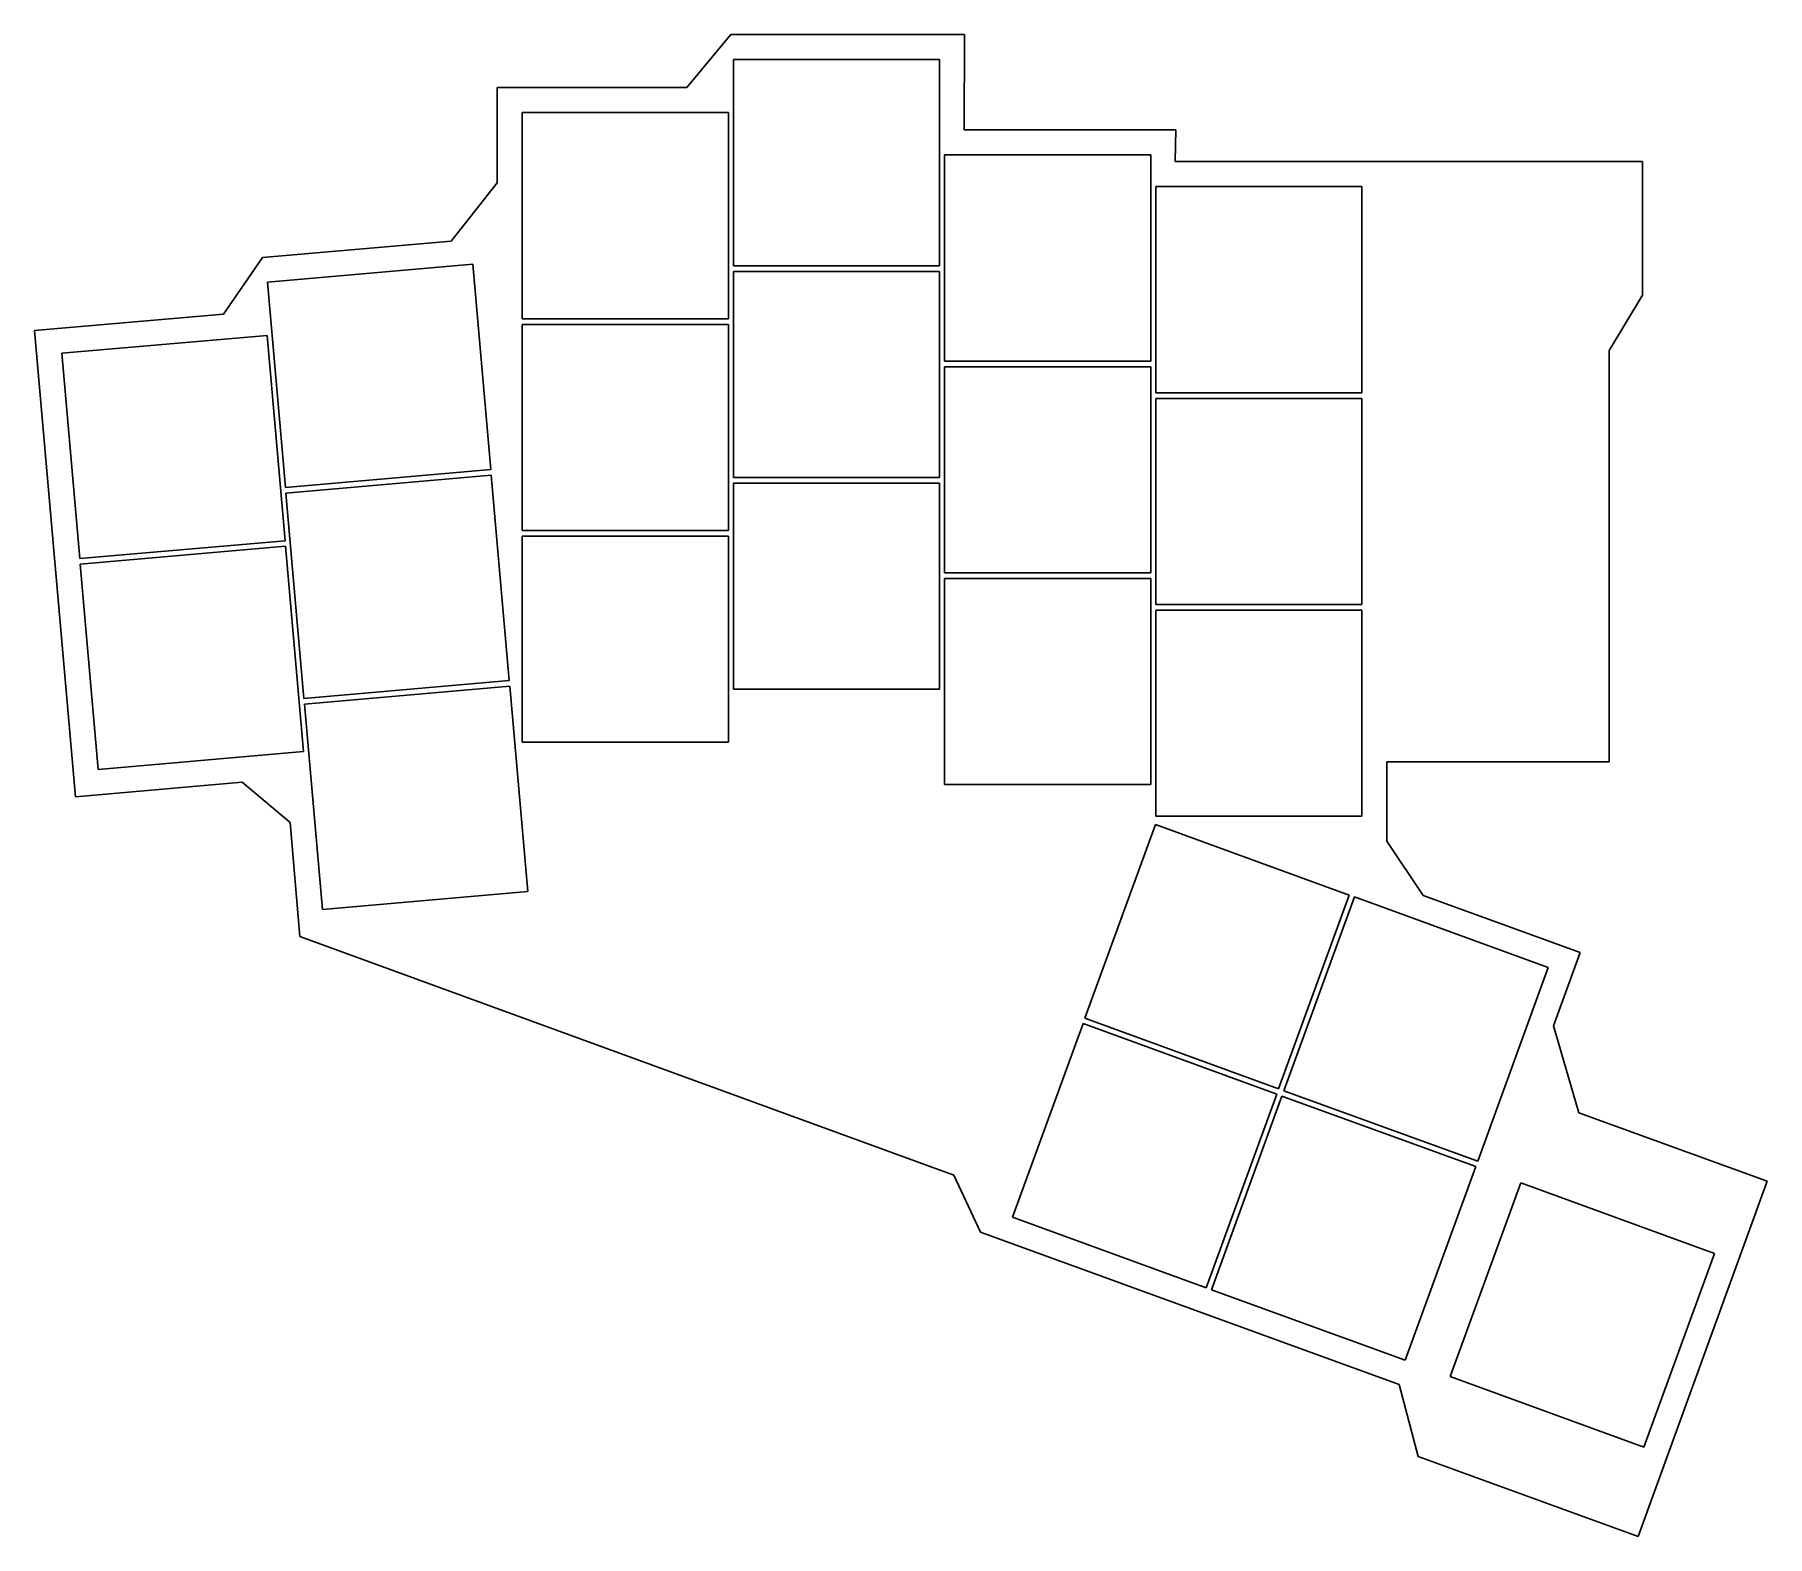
# Model space of a CAD drawing. Header units: millimetres. Extents: x 34 to 190, y -160 to -25.
import ezdxf

# ---------------------------------------------------------------- set-up
doc = ezdxf.new("R2010")
doc.units = ezdxf.units.MM

msp = doc.modelspace()

# ---------------------------------------------------------------- linework, layer by layer
for p, q in [((92.87, -29.71), (96.82, -24.94)), ((96.82, -24.94), (117.87, -24.94)), ((117.87, -24.94), (117.82, -33.52)), ((115.62, -27.19), (97.07, -27.19)), ((97.07, -27.19), (97.07, -45.74)), ((115.62, -45.74), (115.62, -27.19)), ((75.82, -38.28), (75.82, -29.71)), ((75.82, -29.71), (92.87, -29.71)), ((96.62, -31.96), (78.07, -31.96)), ((78.07, -31.96), (78.07, -50.51)), ((96.62, -50.51), (96.62, -31.96)), ((117.82, -33.52), (136.87, -33.52)), ((136.87, -33.52), (136.82, -36.37)), ((134.62, -35.77), (116.07, -35.77)), ((116.07, -35.77), (116.07, -54.32)), ((134.62, -54.32), (134.62, -35.77)), ((136.82, -36.37), (178.87, -36.37)), ((178.87, -36.37), (178.87, -48.37)), ((71.68, -43.51), (75.82, -38.28)), ((153.62, -38.62), (135.07, -38.62)), ((135.07, -38.62), (135.07, -57.17)), ((153.62, -57.17), (153.62, -38.62)), ((54.7, -44.99), (71.68, -43.51)), ((51.18, -50.08), (54.7, -44.99)), ((73.62, -45.6), (55.14, -47.21)), ((75.24, -64.08), (73.62, -45.6)), ((97.07, -45.74), (115.62, -45.74)), ((115.62, -46.24), (97.07, -46.24)), ((97.07, -46.24), (97.07, -64.79)), ((115.62, -64.79), (115.62, -46.24)), ((55.14, -47.21), (56.76, -65.69)), ((178.87, -48.37), (175.87, -53.37)), ((34.19, -51.57), (51.18, -50.08)), ((78.07, -50.51), (96.62, -50.51)), ((96.62, -51.01), (78.07, -51.01)), ((78.07, -51.01), (78.07, -69.56)), ((96.62, -69.56), (96.62, -51.01)), ((37.86, -93.51), (34.19, -51.57)), ((55.11, -52), (36.63, -53.61)), ((56.73, -70.48), (55.11, -52)), ((36.63, -53.61), (38.25, -72.09)), ((116.07, -54.32), (134.62, -54.32)), ((175.87, -53.37), (175.87, -90.37)), ((134.62, -54.82), (116.07, -54.82)), ((116.07, -54.82), (116.07, -73.37)), ((134.62, -73.37), (134.62, -54.82)), ((135.07, -57.17), (153.62, -57.17)), ((153.62, -57.67), (135.07, -57.67)), ((135.07, -57.67), (135.07, -76.22)), ((153.62, -76.22), (153.62, -57.67)), ((56.76, -65.69), (75.24, -64.08)), ((75.28, -64.57), (56.8, -66.19)), ((76.9, -83.05), (75.28, -64.57)), ((97.07, -64.79), (115.62, -64.79)), ((115.62, -65.29), (97.07, -65.29)), ((97.07, -65.29), (97.07, -83.84)), ((115.62, -83.84), (115.62, -65.29)), ((56.8, -66.19), (58.42, -84.67)), ((78.07, -69.56), (96.62, -69.56)), ((96.62, -70.06), (78.07, -70.06)), ((78.07, -70.06), (78.07, -88.61)), ((96.62, -88.61), (96.62, -70.06)), ((38.25, -72.09), (56.73, -70.48)), ((56.77, -70.97), (38.29, -72.59)), ((58.39, -89.45), (56.77, -70.97)), ((38.29, -72.59), (39.91, -91.07)), ((116.07, -73.37), (134.62, -73.37)), ((134.62, -73.87), (116.07, -73.87)), ((116.07, -73.87), (116.07, -92.42)), ((134.62, -92.42), (134.62, -73.87)), ((135.07, -76.22), (153.62, -76.22)), ((153.62, -76.72), (135.07, -76.72)), ((135.07, -76.72), (135.07, -95.27)), ((153.62, -95.27), (153.62, -76.72)), ((58.42, -84.67), (76.9, -83.05)), ((76.94, -83.55), (58.46, -85.17)), ((78.56, -102.03), (76.94, -83.55)), ((97.07, -83.84), (115.62, -83.84)), ((58.46, -85.17), (60.08, -103.65)), ((78.07, -88.61), (96.62, -88.61)), ((39.91, -91.07), (58.39, -89.45)), ((175.87, -90.37), (155.87, -90.37)), ((155.87, -90.37), (155.87, -97.52)), ((52.86, -92.2), (37.86, -93.51)), ((57.19, -95.83), (52.86, -92.2)), ((116.07, -92.42), (134.62, -92.42)), ((58.04, -106.09), (57.19, -95.83)), ((135.04, -96.02), (128.69, -113.45)), ((152.47, -102.36), (135.04, -96.02)), ((135.07, -95.27), (153.62, -95.27)), ((155.87, -97.52), (159.11, -102.39)), ((60.08, -103.65), (78.56, -102.03)), ((146.12, -119.79), (152.47, -102.36)), ((152.94, -102.53), (146.59, -119.97)), ((170.37, -108.88), (152.94, -102.53)), ((159.11, -102.39), (173.25, -107.53)), ((116.9, -127.57), (58.04, -106.09)), ((173.25, -107.53), (170.86, -114.11)), ((164.03, -126.31), (170.37, -108.88)), ((128.69, -113.45), (146.12, -119.79)), ((128.52, -113.92), (122.18, -131.35)), ((145.95, -120.26), (128.52, -113.92)), ((170.86, -114.11), (173.13, -121.94)), ((146.59, -119.97), (164.03, -126.31)), ((139.61, -137.7), (145.95, -120.26)), ((146.42, -120.44), (140.08, -137.87)), ((163.85, -126.78), (146.42, -120.44)), ((173.13, -121.94), (190.09, -128.11)), ((119.29, -132.7), (116.9, -127.57)), ((157.51, -144.21), (163.85, -126.78)), ((167.9, -128.25), (161.56, -145.69)), ((185.34, -134.6), (167.9, -128.25)), ((190.09, -128.11), (178.46, -160.06)), ((122.18, -131.35), (139.61, -137.7)), ((156.98, -146.41), (119.29, -132.7)), ((178.99, -152.03), (185.34, -134.6)), ((140.08, -137.87), (157.51, -144.21)), ((158.68, -152.86), (156.98, -146.41)), ((161.56, -145.69), (178.99, -152.03)), ((178.46, -160.06), (158.68, -152.86))]:
    msp.add_line(p, q)

doc.saveas('drawing.dxf')
